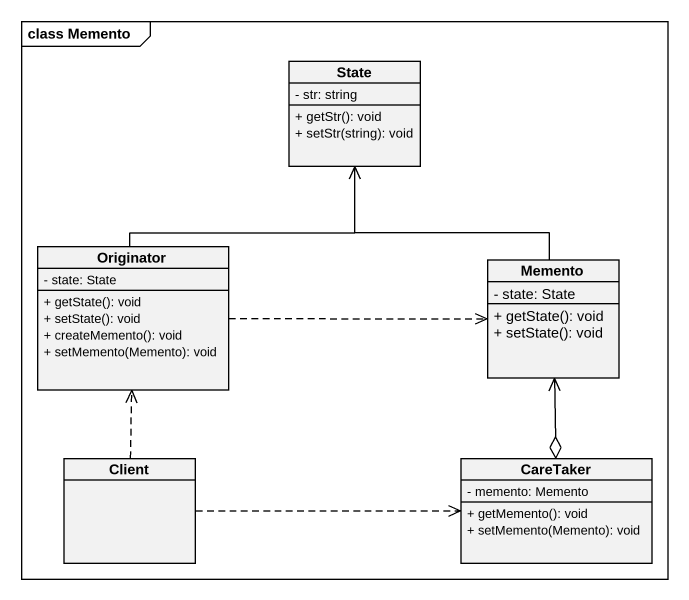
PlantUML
@startuml
mainframe class Memento
hide circle
hide empty members
skinparam classAttributeIconSize 0
class "State" as State_ {
  - str: string
  + getStr(): void
  + setStr(string): void
}
class Originator {
  - state: State
  + getState(): void
  + setState(): void
  + createMemento(): void
  + setMemento(Memento): void
}
class Memento {
  - state: State
  + getState(): void
  + setState(): void
}
class Client
class CareTaker {
  - memento: Memento
  + getMemento(): void
  + setMemento(Memento): void
}
Originator -up-> State_
Originator .right.> Memento
Memento -up-> State_
Memento <--o CareTaker
Client .up.> Originator
Client .right.> CareTaker
@enduml
